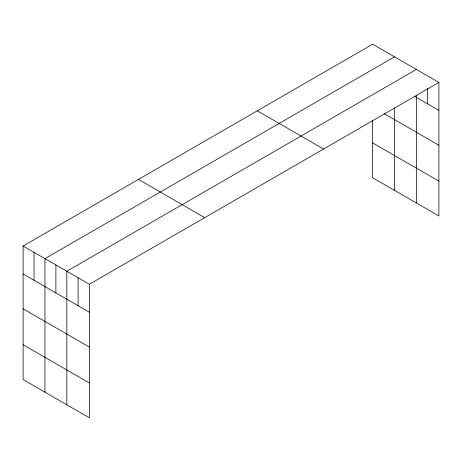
<?xml version="1.0" encoding="UTF-8"?>
<svg xmlns="http://www.w3.org/2000/svg" width="462" height="462" viewBox="0 0 462 462"><rect width="100%" height="100%" fill="white"/><g stroke="black" fill="none" stroke-linecap="round" stroke-linejoin="round"><path stroke-width="0.69" d="M23.1 246.015L89.345 284.257L89.345 417.798L23.1 379.556L23.1 246.015L372.655 44.202L438.9 82.444L438.9 215.985L372.655 177.743L372.655 120.374M394.519 56.82L44.958 258.633L44.958 392.174M416.377 69.439L66.823 271.258L66.823 404.799M89.345 284.257L438.9 82.444M414.558 96.35L438.9 110.401M384.193 113.664L438.9 145.247M372.655 142.897L438.9 181.144M257.305 110.799L323.544 149.041M138.456 179.418L204.695 217.66M23.1 273.972L89.345 312.22M23.1 308.812L89.345 347.06M23.1 344.716L89.345 382.958M427.639 88.132L427.639 103.904M416.377 95.247L416.377 202.985M394.519 108.01L394.519 190.361M78.084 277.76L78.084 305.717M55.89 264.945L55.89 292.902M34.032 252.327L34.032 280.284"/></g></svg>
